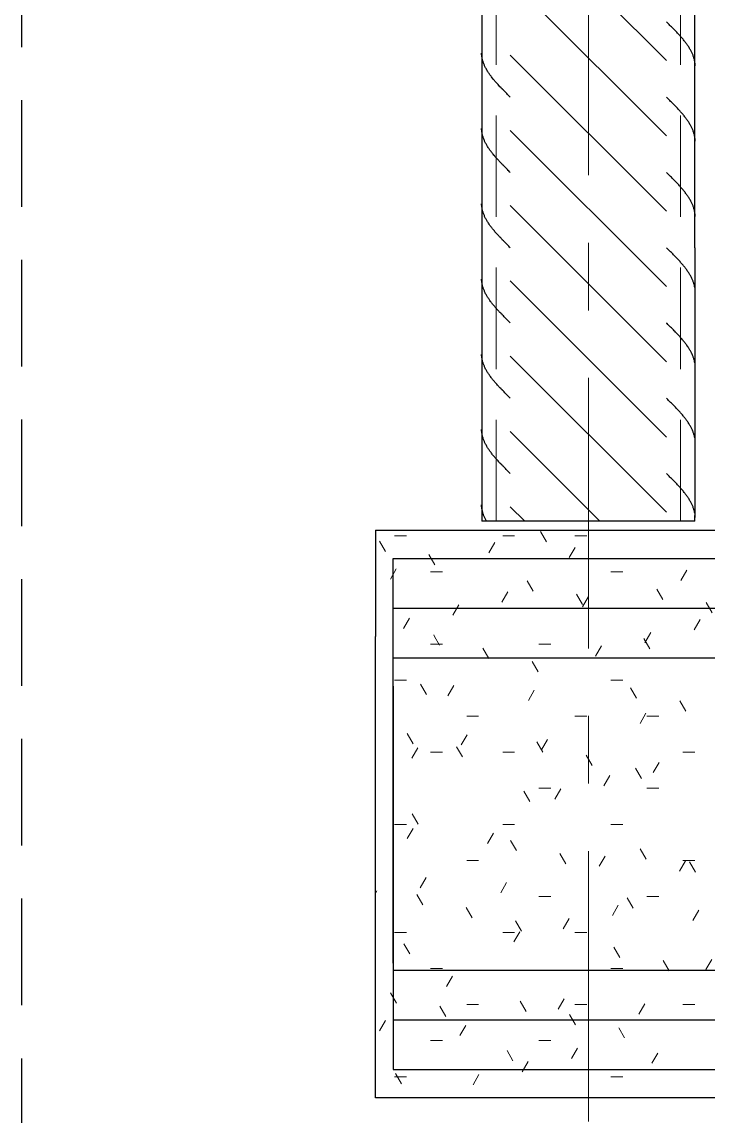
# Model space of a CAD drawing. Extents: x -9282 to 18119, y -11629 to 17404.
# Drawn here: x 1214.8 to 1311.5, y 3073.9 to 3228.1 of the extents above; entities that cross this region are included whole.
import ezdxf
from ezdxf.enums import TextEntityAlignment as Align

# ---------------------------------------------------------------- set-up
doc = ezdxf.new("R2010")
doc.units = 0
doc.header["$LTSCALE"] = 30
doc.header["$MEASUREMENT"] = 0
for name, pattern in [('EJEH$0$DASHED', [0.75, 0.5, -0.25]), ('EJEH$0$Grid Line', [2.2225, 1.27, -0.3175, 0.3175, -0.3175]), ('EJEH$0$RLE-PROYECCION', [0.71438, 0.47625, -0.23813])]:
    doc.linetypes.add(name, pattern=pattern)
doc.layers.get('0').update_dxf_attribs({"linetype": 'CONTINUOUS'})
doc.layers.add('EJEH$0$CORTES', color=5, linetype='CONTINUOUS')
doc.layers.add('EJEH$0$RLA-FE', color=7, linetype='CONTINUOUS')
doc.layers.add('EJEH$0$RLA-ACHURADO', color=30, linetype='EJEH$0$RLE-PROYECCION', lineweight=15, transparency=0.7)
doc.layers.add('EJEH$0$RLA-CONTORNO', color=30, linetype='CONTINUOUS', lineweight=25)
doc.layers.add('EJEH$0$RLE-EJES-AUXILIAR', color=1, linetype='EJEH$0$Grid Line', lineweight=15)
doc.styles.add('EJEH$0$RomanS', font='romans.shx', dxfattribs={"height": 11.25})
pattern_1 = [(0, (-439.582, -2117.392), (20.32, 5.08), [1.676, -13.564, 1.676, -13.564, -81.28]), (0, (-439.582, -2117.392), (20.32, 5.08), [-30.48, 1.676, -28.804, 1.676, -13.564, -35.56]), (0, (-439.582, -2117.392), (20.32, 5.08), [-76.2, 1.676, -8.484, 1.676, -23.724]), (120, (-431.962, -2114.852), (-14.559409, 15.057636), [1.676, -13.564, 1.676, -13.564, -81.28]), (120, (-431.962, -2114.852), (-14.559409, 15.057636), [-30.48, 1.676, -28.804, 1.676, -13.564, -35.56]), (120, (-431.962, -2114.852), (-14.559409, 15.057636), [-76.2, 1.676, -8.484, 1.676, -23.724]), (240, (-429.422, -2104.692), (-5.760591, -20.137636), [1.676, -13.564, 1.676, -13.564, -81.28]), (240, (-429.422, -2104.692), (-5.760591, -20.137636), [-30.48, 1.676, -28.804, 1.676, -13.564, -35.56]), (240, (-429.422, -2104.692), (-5.760591, -20.137636), [-76.2, 1.676, -8.484, 1.676, -23.724])]

# ---------------------------------------------------------------- blocks, each defined once
blk = doc.blocks.new('EJEH$0$RLA-COLUMNAS-CAJONES - P_M_ 300x300x20-306602-EJE H')
at = {"layer": 'EJEH$0$RLA-ACHURADO'}
for p, q in [((-1629.82, 788.27), (-1629.82, 1103)), ((-1603.82, 788.27), (-1603.82, 1103))]:
    blk.add_line(p, q, dxfattribs=at)
blk = doc.blocks.new('EJEH$0$FP_1-EJE H')
at = {"layer": 'EJEH$0$RLA-CONTORNO'}
for p, q in [((-1601.82, 826.77), (-1601.82, 1103)), ((-1605.72, 858.52), (-1605.82, 858.62)), ((-1605.62, 858.42), (-1605.72, 858.52)), ((-1605.52, 858.33), (-1605.62, 858.42)), ((-1605.42, 858.23), (-1605.52, 858.33)), ((-1605.32, 858.13), (-1605.42, 858.23)), ((-1605.22, 858.03), (-1605.32, 858.13)), ((-1605.12, 857.93), (-1605.22, 858.03)), ((-1605.02, 857.83), (-1605.12, 857.93)), ((-1604.93, 857.74), (-1605.02, 857.83)), ((-1604.83, 857.64), (-1604.93, 857.74)), ((-1604.73, 857.54), (-1604.83, 857.64)), ((-1604.64, 857.44), (-1604.73, 857.54)), ((-1604.54, 857.34), (-1604.64, 857.44)), ((-1604.45, 857.25), (-1604.54, 857.34)), ((-1604.36, 857.15), (-1604.45, 857.25)), ((-1604.26, 857.05), (-1604.36, 857.15)), ((-1604.17, 856.95), (-1604.26, 857.05)), ((-1604.08, 856.85), (-1604.17, 856.95)), ((-1603.99, 856.75), (-1604.08, 856.85)), ((-1603.9, 856.66), (-1603.99, 856.75)), ((-1603.82, 856.56), (-1603.9, 856.66)), ((-1603.73, 856.46), (-1603.82, 856.56)), ((-1603.64, 856.36), (-1603.73, 856.46)), ((-1603.56, 856.26), (-1603.64, 856.36)), ((-1603.48, 856.17), (-1603.56, 856.26)), ((-1603.4, 856.07), (-1603.48, 856.17)), ((-1603.32, 855.97), (-1603.4, 856.07)), ((-1603.24, 855.87), (-1603.32, 855.97)), ((-1603.17, 855.77), (-1603.24, 855.87)), ((-1603.09, 855.67), (-1603.17, 855.77)), ((-1603.02, 855.58), (-1603.09, 855.67)), ((-1602.95, 855.48), (-1603.02, 855.58)), ((-1602.88, 855.38), (-1602.95, 855.48)), ((-1602.81, 855.28), (-1602.88, 855.38)), ((-1602.74, 855.18), (-1602.81, 855.28)), ((-1602.68, 855.09), (-1602.74, 855.18)), ((-1602.62, 854.99), (-1602.68, 855.09)), ((-1602.56, 854.89), (-1602.62, 854.99)), ((-1602.5, 854.79), (-1602.56, 854.89)), ((-1602.44, 854.69), (-1602.5, 854.79)), ((-1602.39, 854.59), (-1602.44, 854.69)), ((-1602.34, 854.5), (-1602.39, 854.59)), ((-1602.28, 854.4), (-1602.34, 854.5)), ((-1602.24, 854.3), (-1602.28, 854.4)), ((-1602.19, 854.2), (-1602.24, 854.3)), ((-1602.15, 854.1), (-1602.19, 854.2)), ((-1602.11, 854.01), (-1602.15, 854.1)), ((-1602.07, 853.91), (-1602.11, 854.01)), ((-1602.03, 853.81), (-1602.07, 853.91)), ((-1601.99, 853.71), (-1602.03, 853.81)), ((-1601.96, 853.61), (-1601.99, 853.71)), ((-1601.93, 853.51), (-1601.96, 853.61)), ((-1601.9, 853.42), (-1601.93, 853.51)), ((-1601.88, 853.32), (-1601.9, 853.42)), ((-1601.86, 853.22), (-1601.88, 853.32)), ((-1601.84, 853.12), (-1601.86, 853.22)), ((-1601.82, 853.02), (-1601.84, 853.12)), ((-1601.8, 852.93), (-1601.82, 853.02)), ((-1601.79, 852.83), (-1601.8, 852.93)), ((-1601.78, 852.73), (-1601.79, 852.83)), ((-1601.77, 852.63), (-1601.78, 852.73)), ((-1601.76, 852.53), (-1601.77, 852.63)), ((-1601.76, 852.43), (-1601.76, 852.53)), ((-1605.72, 847.92), (-1605.82, 848.01)), ((-1605.62, 847.82), (-1605.72, 847.92)), ((-1605.52, 847.72), (-1605.62, 847.82)), ((-1605.42, 847.62), (-1605.52, 847.72)), ((-1605.32, 847.52), (-1605.42, 847.62)), ((-1605.22, 847.42), (-1605.32, 847.52)), ((-1605.12, 847.33), (-1605.22, 847.42)), ((-1605.02, 847.23), (-1605.12, 847.33)), ((-1604.93, 847.13), (-1605.02, 847.23)), ((-1604.83, 847.03), (-1604.93, 847.13)), ((-1604.73, 846.93), (-1604.83, 847.03)), ((-1604.64, 846.84), (-1604.73, 846.93)), ((-1604.54, 846.74), (-1604.64, 846.84)), ((-1604.45, 846.64), (-1604.54, 846.74)), ((-1604.36, 846.54), (-1604.45, 846.64)), ((-1604.26, 846.44), (-1604.36, 846.54)), ((-1604.17, 846.34), (-1604.26, 846.44)), ((-1604.08, 846.25), (-1604.17, 846.34)), ((-1603.99, 846.15), (-1604.08, 846.25)), ((-1603.9, 846.05), (-1603.99, 846.15)), ((-1603.82, 845.95), (-1603.9, 846.05)), ((-1603.73, 845.85), (-1603.82, 845.95)), ((-1603.64, 845.76), (-1603.73, 845.85)), ((-1603.56, 845.66), (-1603.64, 845.76)), ((-1603.48, 845.56), (-1603.56, 845.66)), ((-1603.4, 845.46), (-1603.48, 845.56)), ((-1603.32, 845.36), (-1603.4, 845.46)), ((-1603.24, 845.26), (-1603.32, 845.36)), ((-1603.17, 845.17), (-1603.24, 845.26)), ((-1603.09, 845.07), (-1603.17, 845.17)), ((-1603.02, 844.97), (-1603.09, 845.07)), ((-1602.95, 844.87), (-1603.02, 844.97)), ((-1602.88, 844.77), (-1602.95, 844.87)), ((-1602.81, 844.68), (-1602.88, 844.77)), ((-1602.74, 844.58), (-1602.81, 844.68)), ((-1602.68, 844.48), (-1602.74, 844.58)), ((-1602.62, 844.38), (-1602.68, 844.48)), ((-1602.56, 844.28), (-1602.62, 844.38)), ((-1602.5, 844.18), (-1602.56, 844.28)), ((-1602.44, 844.09), (-1602.5, 844.18)), ((-1602.39, 843.99), (-1602.44, 844.09)), ((-1602.34, 843.89), (-1602.39, 843.99)), ((-1602.28, 843.79), (-1602.34, 843.89)), ((-1602.24, 843.69), (-1602.28, 843.79)), ((-1602.19, 843.6), (-1602.24, 843.69)), ((-1602.15, 843.5), (-1602.19, 843.6)), ((-1602.11, 843.4), (-1602.15, 843.5)), ((-1602.07, 843.3), (-1602.11, 843.4)), ((-1602.03, 843.2), (-1602.07, 843.3)), ((-1601.99, 843.1), (-1602.03, 843.2)), ((-1601.96, 843.01), (-1601.99, 843.1)), ((-1601.93, 842.91), (-1601.96, 843.01)), ((-1601.9, 842.81), (-1601.93, 842.91)), ((-1601.88, 842.71), (-1601.9, 842.81)), ((-1601.86, 842.61), (-1601.88, 842.71)), ((-1601.84, 842.52), (-1601.86, 842.61)), ((-1601.82, 842.42), (-1601.84, 842.52)), ((-1601.8, 842.32), (-1601.82, 842.42)), ((-1601.79, 842.22), (-1601.8, 842.32)), ((-1601.78, 842.12), (-1601.79, 842.22)), ((-1601.77, 842.02), (-1601.78, 842.12)), ((-1601.76, 841.93), (-1601.77, 842.02)), ((-1601.76, 841.83), (-1601.76, 841.93)), ((-1605.72, 837.31), (-1605.82, 837.41)), ((-1605.62, 837.21), (-1605.72, 837.31)), ((-1605.52, 837.11), (-1605.62, 837.21)), ((-1605.42, 837.01), (-1605.52, 837.11)), ((-1605.32, 836.92), (-1605.42, 837.01)), ((-1605.22, 836.82), (-1605.32, 836.92)), ((-1605.12, 836.72), (-1605.22, 836.82)), ((-1605.02, 836.62), (-1605.12, 836.72)), ((-1604.93, 836.52), (-1605.02, 836.62)), ((-1604.83, 836.42), (-1604.93, 836.52)), ((-1604.73, 836.33), (-1604.83, 836.42)), ((-1604.64, 836.23), (-1604.73, 836.33)), ((-1604.54, 836.13), (-1604.64, 836.23)), ((-1604.45, 836.03), (-1604.54, 836.13)), ((-1604.36, 835.93), (-1604.45, 836.03)), ((-1604.26, 835.84), (-1604.36, 835.93)), ((-1604.17, 835.74), (-1604.26, 835.84)), ((-1604.08, 835.64), (-1604.17, 835.74)), ((-1603.99, 835.54), (-1604.08, 835.64)), ((-1603.9, 835.44), (-1603.99, 835.54)), ((-1603.82, 835.35), (-1603.9, 835.44)), ((-1603.73, 835.25), (-1603.82, 835.35)), ((-1603.64, 835.15), (-1603.73, 835.25)), ((-1603.56, 835.05), (-1603.64, 835.15)), ((-1603.48, 834.95), (-1603.56, 835.05)), ((-1603.4, 834.85), (-1603.48, 834.95)), ((-1603.32, 834.76), (-1603.4, 834.85)), ((-1603.24, 834.66), (-1603.32, 834.76)), ((-1603.17, 834.56), (-1603.24, 834.66)), ((-1603.09, 834.46), (-1603.17, 834.56)), ((-1603.02, 834.36), (-1603.09, 834.46)), ((-1602.95, 834.27), (-1603.02, 834.36)), ((-1602.88, 834.17), (-1602.95, 834.27)), ((-1602.81, 834.07), (-1602.88, 834.17)), ((-1602.74, 833.97), (-1602.81, 834.07)), ((-1602.68, 833.87), (-1602.74, 833.97)), ((-1602.62, 833.77), (-1602.68, 833.87)), ((-1602.56, 833.68), (-1602.62, 833.77)), ((-1602.5, 833.58), (-1602.56, 833.68)), ((-1602.44, 833.48), (-1602.5, 833.58)), ((-1602.39, 833.38), (-1602.44, 833.48)), ((-1602.34, 833.28), (-1602.39, 833.38)), ((-1602.28, 833.19), (-1602.34, 833.28)), ((-1602.24, 833.09), (-1602.28, 833.19)), ((-1602.19, 832.99), (-1602.24, 833.09)), ((-1602.15, 832.89), (-1602.19, 832.99)), ((-1602.11, 832.79), (-1602.15, 832.89)), ((-1602.07, 832.69), (-1602.11, 832.79)), ((-1602.03, 832.6), (-1602.07, 832.69)), ((-1601.99, 832.5), (-1602.03, 832.6)), ((-1601.96, 832.4), (-1601.99, 832.5)), ((-1601.93, 832.3), (-1601.96, 832.4)), ((-1601.9, 832.2), (-1601.93, 832.3)), ((-1601.88, 832.11), (-1601.9, 832.2)), ((-1601.86, 832.01), (-1601.88, 832.11)), ((-1601.84, 831.91), (-1601.86, 832.01)), ((-1601.82, 831.81), (-1601.84, 831.91)), ((-1601.8, 831.71), (-1601.82, 831.81)), ((-1601.79, 831.61), (-1601.8, 831.71)), ((-1601.78, 831.52), (-1601.79, 831.61)), ((-1601.77, 831.42), (-1601.78, 831.52)), ((-1601.76, 831.32), (-1601.77, 831.42)), ((-1601.76, 831.22), (-1601.76, 831.32)), ((-1605.72, 826.7), (-1605.82, 826.8)), ((-1605.62, 826.6), (-1605.72, 826.7)), ((-1605.52, 826.51), (-1605.62, 826.6)), ((-1605.42, 826.41), (-1605.52, 826.51)), ((-1605.32, 826.31), (-1605.42, 826.41)), ((-1605.22, 826.21), (-1605.32, 826.31)), ((-1605.12, 826.11), (-1605.22, 826.21)), ((-1605.02, 826.01), (-1605.12, 826.11)), ((-1604.93, 825.92), (-1605.02, 826.01)), ((-1604.83, 825.82), (-1604.93, 825.92)), ((-1604.73, 825.72), (-1604.83, 825.82)), ((-1604.64, 825.62), (-1604.73, 825.72)), ((-1604.54, 825.52), (-1604.64, 825.62)), ((-1604.45, 825.43), (-1604.54, 825.52)), ((-1604.36, 825.33), (-1604.45, 825.43)), ((-1604.26, 825.23), (-1604.36, 825.33)), ((-1604.17, 825.13), (-1604.26, 825.23)), ((-1604.08, 825.03), (-1604.17, 825.13)), ((-1603.99, 824.93), (-1604.08, 825.03)), ((-1603.9, 824.84), (-1603.99, 824.93)), ((-1603.82, 824.74), (-1603.9, 824.84)), ((-1603.73, 824.64), (-1603.82, 824.74)), ((-1603.64, 824.54), (-1603.73, 824.64)), ((-1603.56, 824.44), (-1603.64, 824.54)), ((-1603.48, 824.35), (-1603.56, 824.44)), ((-1603.4, 824.25), (-1603.48, 824.35)), ((-1603.32, 824.15), (-1603.4, 824.25)), ((-1603.24, 824.05), (-1603.32, 824.15)), ((-1603.17, 823.95), (-1603.24, 824.05)), ((-1603.09, 823.85), (-1603.17, 823.95)), ((-1603.02, 823.76), (-1603.09, 823.85)), ((-1602.95, 823.66), (-1603.02, 823.76)), ((-1602.88, 823.56), (-1602.95, 823.66)), ((-1602.81, 823.46), (-1602.88, 823.56)), ((-1602.74, 823.36), (-1602.81, 823.46)), ((-1602.68, 823.27), (-1602.74, 823.36)), ((-1602.62, 823.17), (-1602.68, 823.27)), ((-1602.56, 823.07), (-1602.62, 823.17)), ((-1602.5, 822.97), (-1602.56, 823.07)), ((-1602.44, 822.87), (-1602.5, 822.97)), ((-1602.39, 822.77), (-1602.44, 822.87)), ((-1602.34, 822.68), (-1602.39, 822.77)), ((-1602.28, 822.58), (-1602.34, 822.68)), ((-1602.24, 822.48), (-1602.28, 822.58)), ((-1602.19, 822.38), (-1602.24, 822.48)), ((-1602.15, 822.28), (-1602.19, 822.38)), ((-1602.11, 822.19), (-1602.15, 822.28)), ((-1602.07, 822.09), (-1602.11, 822.19)), ((-1602.03, 821.99), (-1602.07, 822.09)), ((-1601.99, 821.89), (-1602.03, 821.99)), ((-1601.96, 821.79), (-1601.99, 821.89)), ((-1601.93, 821.7), (-1601.96, 821.79)), ((-1601.9, 821.6), (-1601.93, 821.7)), ((-1601.88, 821.5), (-1601.9, 821.6)), ((-1601.86, 821.4), (-1601.88, 821.5)), ((-1601.84, 821.3), (-1601.86, 821.4)), ((-1601.82, 821.2), (-1601.84, 821.3)), ((-1605.72, 816.1), (-1605.82, 816.19)), ((-1605.62, 816), (-1605.72, 816.1)), ((-1605.52, 815.9), (-1605.62, 816)), ((-1605.42, 815.8), (-1605.52, 815.9)), ((-1605.32, 815.7), (-1605.42, 815.8)), ((-1605.22, 815.6), (-1605.32, 815.7)), ((-1605.12, 815.51), (-1605.22, 815.6)), ((-1605.02, 815.41), (-1605.12, 815.51)), ((-1604.93, 815.31), (-1605.02, 815.41)), ((-1604.83, 815.21), (-1604.93, 815.31)), ((-1604.73, 815.11), (-1604.83, 815.21)), ((-1604.64, 815.02), (-1604.73, 815.11)), ((-1604.54, 814.92), (-1604.64, 815.02)), ((-1604.45, 814.82), (-1604.54, 814.92)), ((-1604.36, 814.72), (-1604.45, 814.82)), ((-1604.26, 814.62), (-1604.36, 814.72)), ((-1604.17, 814.52), (-1604.26, 814.62)), ((-1604.08, 814.43), (-1604.17, 814.52)), ((-1603.99, 814.33), (-1604.08, 814.43)), ((-1603.9, 814.23), (-1603.99, 814.33)), ((-1603.82, 814.13), (-1603.9, 814.23)), ((-1603.73, 814.03), (-1603.82, 814.13)), ((-1603.64, 813.94), (-1603.73, 814.03)), ((-1603.56, 813.84), (-1603.64, 813.94)), ((-1603.48, 813.74), (-1603.56, 813.84)), ((-1603.4, 813.64), (-1603.48, 813.74)), ((-1603.32, 813.54), (-1603.4, 813.64)), ((-1603.24, 813.44), (-1603.32, 813.54)), ((-1603.17, 813.35), (-1603.24, 813.44)), ((-1603.09, 813.25), (-1603.17, 813.35)), ((-1603.02, 813.15), (-1603.09, 813.25)), ((-1602.95, 813.05), (-1603.02, 813.15)), ((-1602.88, 812.95), (-1602.95, 813.05)), ((-1602.81, 812.86), (-1602.88, 812.95)), ((-1602.74, 812.76), (-1602.81, 812.86)), ((-1602.68, 812.66), (-1602.74, 812.76)), ((-1602.62, 812.56), (-1602.68, 812.66)), ((-1602.56, 812.46), (-1602.62, 812.56)), ((-1602.5, 812.36), (-1602.56, 812.46)), ((-1602.44, 812.27), (-1602.5, 812.36)), ((-1602.39, 812.17), (-1602.44, 812.27)), ((-1602.34, 812.07), (-1602.39, 812.17)), ((-1602.28, 811.97), (-1602.34, 812.07)), ((-1602.24, 811.87), (-1602.28, 811.97)), ((-1602.19, 811.78), (-1602.24, 811.87)), ((-1602.15, 811.68), (-1602.19, 811.78)), ((-1602.11, 811.58), (-1602.15, 811.68)), ((-1602.07, 811.48), (-1602.11, 811.58)), ((-1602.03, 811.38), (-1602.07, 811.48)), ((-1601.99, 811.28), (-1602.03, 811.38)), ((-1601.96, 811.19), (-1601.99, 811.28)), ((-1601.93, 811.09), (-1601.96, 811.19)), ((-1601.9, 810.99), (-1601.93, 811.09)), ((-1601.88, 810.89), (-1601.9, 810.99)), ((-1601.86, 810.79), (-1601.88, 810.89)), ((-1601.84, 810.7), (-1601.86, 810.79)), ((-1601.82, 810.6), (-1601.84, 810.7)), ((-1605.72, 805.49), (-1605.82, 805.59)), ((-1605.62, 805.39), (-1605.72, 805.49)), ((-1605.52, 805.29), (-1605.62, 805.39)), ((-1605.42, 805.19), (-1605.52, 805.29)), ((-1605.32, 805.1), (-1605.42, 805.19)), ((-1605.22, 805), (-1605.32, 805.1)), ((-1605.12, 804.9), (-1605.22, 805)), ((-1605.02, 804.8), (-1605.12, 804.9)), ((-1604.93, 804.7), (-1605.02, 804.8)), ((-1604.83, 804.61), (-1604.93, 804.7)), ((-1604.73, 804.51), (-1604.83, 804.61)), ((-1604.64, 804.41), (-1604.73, 804.51)), ((-1604.54, 804.31), (-1604.64, 804.41)), ((-1604.45, 804.21), (-1604.54, 804.31)), ((-1604.36, 804.11), (-1604.45, 804.21)), ((-1604.26, 804.02), (-1604.36, 804.11)), ((-1604.17, 803.92), (-1604.26, 804.02)), ((-1604.08, 803.82), (-1604.17, 803.92)), ((-1603.99, 803.72), (-1604.08, 803.82)), ((-1603.9, 803.62), (-1603.99, 803.72)), ((-1603.82, 803.53), (-1603.9, 803.62)), ((-1603.73, 803.43), (-1603.82, 803.53)), ((-1603.64, 803.33), (-1603.73, 803.43)), ((-1603.56, 803.23), (-1603.64, 803.33)), ((-1603.48, 803.13), (-1603.56, 803.23)), ((-1603.4, 803.03), (-1603.48, 803.13)), ((-1603.32, 802.94), (-1603.4, 803.03)), ((-1603.24, 802.84), (-1603.32, 802.94)), ((-1603.17, 802.74), (-1603.24, 802.84)), ((-1603.09, 802.64), (-1603.17, 802.74)), ((-1603.02, 802.54), (-1603.09, 802.64)), ((-1602.95, 802.45), (-1603.02, 802.54)), ((-1602.88, 802.35), (-1602.95, 802.45)), ((-1602.81, 802.25), (-1602.88, 802.35)), ((-1602.74, 802.15), (-1602.81, 802.25)), ((-1602.68, 802.05), (-1602.74, 802.15)), ((-1602.62, 801.95), (-1602.68, 802.05)), ((-1602.56, 801.86), (-1602.62, 801.95)), ((-1602.5, 801.76), (-1602.56, 801.86)), ((-1602.44, 801.66), (-1602.5, 801.76)), ((-1602.39, 801.56), (-1602.44, 801.66)), ((-1602.34, 801.46), (-1602.39, 801.56)), ((-1602.28, 801.37), (-1602.34, 801.46)), ((-1602.24, 801.27), (-1602.28, 801.37)), ((-1602.19, 801.17), (-1602.24, 801.27)), ((-1602.15, 801.07), (-1602.19, 801.17)), ((-1602.11, 800.97), (-1602.15, 801.07)), ((-1602.07, 800.87), (-1602.11, 800.97)), ((-1602.03, 800.78), (-1602.07, 800.87)), ((-1601.99, 800.68), (-1602.03, 800.78)), ((-1601.96, 800.58), (-1601.99, 800.68)), ((-1601.93, 800.48), (-1601.96, 800.58)), ((-1601.9, 800.38), (-1601.93, 800.48)), ((-1601.88, 800.29), (-1601.9, 800.38)), ((-1601.86, 800.19), (-1601.88, 800.29)), ((-1601.84, 800.09), (-1601.86, 800.19)), ((-1601.82, 799.99), (-1601.84, 800.09)), ((-1605.72, 794.88), (-1605.82, 794.98)), ((-1605.62, 794.78), (-1605.72, 794.88)), ((-1605.52, 794.69), (-1605.62, 794.78)), ((-1605.42, 794.59), (-1605.52, 794.69)), ((-1605.32, 794.49), (-1605.42, 794.59)), ((-1605.22, 794.39), (-1605.32, 794.49)), ((-1605.12, 794.29), (-1605.22, 794.39)), ((-1605.02, 794.19), (-1605.12, 794.29)), ((-1604.93, 794.1), (-1605.02, 794.19)), ((-1604.83, 794), (-1604.93, 794.1)), ((-1604.73, 793.9), (-1604.83, 794)), ((-1604.64, 793.8), (-1604.73, 793.9)), ((-1604.54, 793.7), (-1604.64, 793.8)), ((-1604.45, 793.61), (-1604.54, 793.7)), ((-1604.36, 793.51), (-1604.45, 793.61)), ((-1604.26, 793.41), (-1604.36, 793.51)), ((-1604.17, 793.31), (-1604.26, 793.41)), ((-1604.08, 793.21), (-1604.17, 793.31)), ((-1603.99, 793.12), (-1604.08, 793.21)), ((-1603.9, 793.02), (-1603.99, 793.12)), ((-1603.82, 792.92), (-1603.9, 793.02)), ((-1603.73, 792.82), (-1603.82, 792.92)), ((-1603.64, 792.72), (-1603.73, 792.82)), ((-1603.56, 792.62), (-1603.64, 792.72)), ((-1603.48, 792.53), (-1603.56, 792.62)), ((-1603.4, 792.43), (-1603.48, 792.53)), ((-1603.32, 792.33), (-1603.4, 792.43)), ((-1603.24, 792.23), (-1603.32, 792.33)), ((-1603.17, 792.13), (-1603.24, 792.23)), ((-1603.09, 792.04), (-1603.17, 792.13)), ((-1603.02, 791.94), (-1603.09, 792.04)), ((-1602.95, 791.84), (-1603.02, 791.94)), ((-1602.88, 791.74), (-1602.95, 791.84)), ((-1602.81, 791.64), (-1602.88, 791.74)), ((-1602.74, 791.54), (-1602.81, 791.64)), ((-1602.68, 791.45), (-1602.74, 791.54)), ((-1602.62, 791.35), (-1602.68, 791.45)), ((-1602.56, 791.25), (-1602.62, 791.35)), ((-1602.5, 791.15), (-1602.56, 791.25)), ((-1602.44, 791.05), (-1602.5, 791.15)), ((-1602.39, 790.96), (-1602.44, 791.05)), ((-1602.34, 790.86), (-1602.39, 790.96)), ((-1602.28, 790.76), (-1602.34, 790.86)), ((-1602.24, 790.66), (-1602.28, 790.76)), ((-1602.19, 790.56), (-1602.24, 790.66)), ((-1602.15, 790.46), (-1602.19, 790.56)), ((-1602.11, 790.37), (-1602.15, 790.46)), ((-1602.07, 790.27), (-1602.11, 790.37)), ((-1602.03, 790.17), (-1602.07, 790.27)), ((-1601.99, 790.07), (-1602.03, 790.17)), ((-1601.96, 789.97), (-1601.99, 790.07)), ((-1601.93, 789.88), (-1601.96, 789.97)), ((-1601.9, 789.78), (-1601.93, 789.88)), ((-1601.88, 789.68), (-1601.9, 789.78)), ((-1601.86, 789.58), (-1601.88, 789.68)), ((-1601.84, 789.48), (-1601.86, 789.58)), ((-1601.82, 789.38), (-1601.84, 789.48)), ((-1601.82, 788.27), (-1601.82, 789.09)), ((-1601.77, 788.99), (-1601.78, 789.09)), ((-1601.76, 788.89), (-1601.77, 788.99)), ((-1601.76, 788.8), (-1601.76, 788.89))]:
    blk.add_line(p, q, dxfattribs=at)
blk = doc.blocks.new('EJEH$0$FP_2-EJE H')
at = {"layer": 'EJEH$0$RLA-CONTORNO'}
for p, q in [((-1631.82, 1103), (-1631.82, 788.27)), ((-1631.87, 854.1), (-1631.87, 854.2)), ((-1631.86, 854), (-1631.87, 854.1)), ((-1631.85, 853.91), (-1631.86, 854)), ((-1631.84, 853.81), (-1631.85, 853.91)), ((-1631.83, 853.71), (-1631.84, 853.81)), ((-1631.81, 853.61), (-1631.83, 853.71)), ((-1631.8, 853.51), (-1631.81, 853.61)), ((-1631.78, 853.42), (-1631.8, 853.51)), ((-1631.75, 853.32), (-1631.78, 853.42)), ((-1631.73, 853.22), (-1631.75, 853.32)), ((-1631.7, 853.12), (-1631.73, 853.22)), ((-1631.67, 853.02), (-1631.7, 853.12)), ((-1631.64, 852.92), (-1631.67, 853.02)), ((-1631.6, 852.83), (-1631.64, 852.92)), ((-1631.57, 852.73), (-1631.6, 852.83)), ((-1631.53, 852.63), (-1631.57, 852.73)), ((-1631.48, 852.53), (-1631.53, 852.63)), ((-1631.44, 852.43), (-1631.48, 852.53)), ((-1631.39, 852.34), (-1631.44, 852.43)), ((-1631.35, 852.24), (-1631.39, 852.34)), ((-1631.3, 852.14), (-1631.35, 852.24)), ((-1631.24, 852.04), (-1631.3, 852.14)), ((-1631.19, 851.94), (-1631.24, 852.04)), ((-1631.13, 851.84), (-1631.19, 851.94)), ((-1631.08, 851.75), (-1631.13, 851.84)), ((-1631.02, 851.65), (-1631.08, 851.75)), ((-1630.95, 851.55), (-1631.02, 851.65)), ((-1630.89, 851.45), (-1630.95, 851.55)), ((-1630.82, 851.35), (-1630.89, 851.45)), ((-1630.76, 851.26), (-1630.82, 851.35)), ((-1630.69, 851.16), (-1630.76, 851.26)), ((-1630.61, 851.06), (-1630.69, 851.16)), ((-1630.54, 850.96), (-1630.61, 851.06)), ((-1630.47, 850.86), (-1630.54, 850.96)), ((-1630.39, 850.76), (-1630.47, 850.86)), ((-1630.31, 850.67), (-1630.39, 850.76)), ((-1630.23, 850.57), (-1630.31, 850.67)), ((-1630.15, 850.47), (-1630.23, 850.57)), ((-1630.07, 850.37), (-1630.15, 850.47)), ((-1629.99, 850.27), (-1630.07, 850.37)), ((-1629.9, 850.18), (-1629.99, 850.27)), ((-1629.82, 850.08), (-1629.9, 850.18)), ((-1629.73, 849.98), (-1629.82, 850.08)), ((-1629.64, 849.88), (-1629.73, 849.98)), ((-1629.55, 849.78), (-1629.64, 849.88)), ((-1629.46, 849.68), (-1629.55, 849.78)), ((-1629.37, 849.59), (-1629.46, 849.68)), ((-1629.28, 849.49), (-1629.37, 849.59)), ((-1629.18, 849.39), (-1629.28, 849.49)), ((-1629.09, 849.29), (-1629.18, 849.39)), ((-1628.99, 849.19), (-1629.09, 849.29)), ((-1628.9, 849.1), (-1628.99, 849.19)), ((-1628.8, 849), (-1628.9, 849.1)), ((-1628.71, 848.9), (-1628.8, 849)), ((-1628.61, 848.8), (-1628.71, 848.9)), ((-1628.51, 848.7), (-1628.61, 848.8)), ((-1628.41, 848.6), (-1628.51, 848.7)), ((-1628.31, 848.51), (-1628.41, 848.6)), ((-1628.21, 848.41), (-1628.31, 848.51)), ((-1628.11, 848.31), (-1628.21, 848.41)), ((-1628.02, 848.21), (-1628.11, 848.31)), ((-1627.92, 848.11), (-1628.02, 848.21)), ((-1627.82, 848.02), (-1627.92, 848.11)), ((-1631.87, 843.5), (-1631.87, 843.59)), ((-1631.86, 843.4), (-1631.87, 843.5)), ((-1631.85, 843.3), (-1631.86, 843.4)), ((-1631.84, 843.2), (-1631.85, 843.3)), ((-1631.83, 843.1), (-1631.84, 843.2)), ((-1631.81, 843), (-1631.83, 843.1)), ((-1631.8, 842.91), (-1631.81, 843)), ((-1631.78, 842.81), (-1631.8, 842.91)), ((-1631.75, 842.71), (-1631.78, 842.81)), ((-1631.73, 842.61), (-1631.75, 842.71)), ((-1631.7, 842.51), (-1631.73, 842.61)), ((-1631.67, 842.42), (-1631.7, 842.51)), ((-1631.64, 842.32), (-1631.67, 842.42)), ((-1631.6, 842.22), (-1631.64, 842.32)), ((-1631.57, 842.12), (-1631.6, 842.22)), ((-1631.53, 842.02), (-1631.57, 842.12)), ((-1631.48, 841.92), (-1631.53, 842.02)), ((-1631.44, 841.83), (-1631.48, 841.92)), ((-1631.39, 841.73), (-1631.44, 841.83)), ((-1631.35, 841.63), (-1631.39, 841.73)), ((-1631.3, 841.53), (-1631.35, 841.63)), ((-1631.24, 841.43), (-1631.3, 841.53)), ((-1631.19, 841.34), (-1631.24, 841.43)), ((-1631.13, 841.24), (-1631.19, 841.34)), ((-1631.08, 841.14), (-1631.13, 841.24)), ((-1631.02, 841.04), (-1631.08, 841.14)), ((-1630.95, 840.94), (-1631.02, 841.04)), ((-1630.89, 840.85), (-1630.95, 840.94)), ((-1630.82, 840.75), (-1630.89, 840.85)), ((-1630.76, 840.65), (-1630.82, 840.75)), ((-1630.69, 840.55), (-1630.76, 840.65)), ((-1630.61, 840.45), (-1630.69, 840.55)), ((-1630.54, 840.35), (-1630.61, 840.45)), ((-1630.47, 840.26), (-1630.54, 840.35)), ((-1630.39, 840.16), (-1630.47, 840.26)), ((-1630.31, 840.06), (-1630.39, 840.16)), ((-1630.23, 839.96), (-1630.31, 840.06)), ((-1630.15, 839.86), (-1630.23, 839.96)), ((-1630.07, 839.77), (-1630.15, 839.86)), ((-1629.99, 839.67), (-1630.07, 839.77)), ((-1629.9, 839.57), (-1629.99, 839.67)), ((-1629.82, 839.47), (-1629.9, 839.57)), ((-1629.73, 839.37), (-1629.82, 839.47)), ((-1629.64, 839.27), (-1629.73, 839.37)), ((-1629.55, 839.18), (-1629.64, 839.27)), ((-1629.46, 839.08), (-1629.55, 839.18)), ((-1629.37, 838.98), (-1629.46, 839.08)), ((-1629.28, 838.88), (-1629.37, 838.98)), ((-1629.18, 838.78), (-1629.28, 838.88)), ((-1629.09, 838.69), (-1629.18, 838.78)), ((-1628.99, 838.59), (-1629.09, 838.69)), ((-1628.9, 838.49), (-1628.99, 838.59)), ((-1628.8, 838.39), (-1628.9, 838.49)), ((-1628.71, 838.29), (-1628.8, 838.39)), ((-1628.61, 838.19), (-1628.71, 838.29)), ((-1628.51, 838.1), (-1628.61, 838.19)), ((-1628.41, 838), (-1628.51, 838.1)), ((-1628.31, 837.9), (-1628.41, 838)), ((-1628.21, 837.8), (-1628.31, 837.9)), ((-1628.11, 837.7), (-1628.21, 837.8)), ((-1628.02, 837.61), (-1628.11, 837.7)), ((-1627.92, 837.51), (-1628.02, 837.61)), ((-1627.82, 837.41), (-1627.92, 837.51)), ((-1631.87, 832.89), (-1631.87, 832.99)), ((-1631.86, 832.79), (-1631.87, 832.89)), ((-1631.85, 832.69), (-1631.86, 832.79)), ((-1631.84, 832.59), (-1631.85, 832.69)), ((-1631.83, 832.5), (-1631.84, 832.59)), ((-1631.81, 832.4), (-1631.83, 832.5)), ((-1631.8, 832.3), (-1631.81, 832.4)), ((-1631.78, 832.2), (-1631.8, 832.3)), ((-1631.75, 832.1), (-1631.78, 832.2)), ((-1631.73, 832.01), (-1631.75, 832.1)), ((-1631.7, 831.91), (-1631.73, 832.01)), ((-1631.67, 831.81), (-1631.7, 831.91)), ((-1631.64, 831.71), (-1631.67, 831.81)), ((-1631.6, 831.61), (-1631.64, 831.71)), ((-1631.57, 831.51), (-1631.6, 831.61)), ((-1631.53, 831.42), (-1631.57, 831.51)), ((-1631.48, 831.32), (-1631.53, 831.42)), ((-1631.44, 831.22), (-1631.48, 831.32)), ((-1631.39, 831.12), (-1631.44, 831.22)), ((-1631.35, 831.02), (-1631.39, 831.12)), ((-1631.3, 830.93), (-1631.35, 831.02)), ((-1631.24, 830.83), (-1631.3, 830.93)), ((-1631.19, 830.73), (-1631.24, 830.83)), ((-1631.13, 830.63), (-1631.19, 830.73)), ((-1631.08, 830.53), (-1631.13, 830.63)), ((-1631.02, 830.43), (-1631.08, 830.53)), ((-1630.95, 830.34), (-1631.02, 830.43)), ((-1630.89, 830.24), (-1630.95, 830.34)), ((-1630.82, 830.14), (-1630.89, 830.24)), ((-1630.76, 830.04), (-1630.82, 830.14)), ((-1630.69, 829.94), (-1630.76, 830.04)), ((-1630.61, 829.85), (-1630.69, 829.94)), ((-1630.54, 829.75), (-1630.61, 829.85)), ((-1630.47, 829.65), (-1630.54, 829.75)), ((-1630.39, 829.55), (-1630.47, 829.65)), ((-1630.31, 829.45), (-1630.39, 829.55)), ((-1630.23, 829.35), (-1630.31, 829.45)), ((-1630.15, 829.26), (-1630.23, 829.35)), ((-1630.07, 829.16), (-1630.15, 829.26)), ((-1629.99, 829.06), (-1630.07, 829.16)), ((-1629.9, 828.96), (-1629.99, 829.06)), ((-1629.82, 828.86), (-1629.9, 828.96)), ((-1629.73, 828.77), (-1629.82, 828.86)), ((-1629.64, 828.67), (-1629.73, 828.77)), ((-1629.55, 828.57), (-1629.64, 828.67)), ((-1629.46, 828.47), (-1629.55, 828.57)), ((-1629.37, 828.37), (-1629.46, 828.47)), ((-1629.28, 828.27), (-1629.37, 828.37)), ((-1629.18, 828.18), (-1629.28, 828.27)), ((-1629.09, 828.08), (-1629.18, 828.18)), ((-1628.99, 827.98), (-1629.09, 828.08)), ((-1628.9, 827.88), (-1628.99, 827.98)), ((-1628.8, 827.78), (-1628.9, 827.88)), ((-1628.71, 827.69), (-1628.8, 827.78)), ((-1628.61, 827.59), (-1628.71, 827.69)), ((-1628.51, 827.49), (-1628.61, 827.59)), ((-1628.41, 827.39), (-1628.51, 827.49)), ((-1628.31, 827.29), (-1628.41, 827.39)), ((-1628.21, 827.2), (-1628.31, 827.29)), ((-1628.11, 827.1), (-1628.21, 827.2)), ((-1628.02, 827), (-1628.11, 827.1)), ((-1627.92, 826.9), (-1628.02, 827)), ((-1627.82, 826.8), (-1627.92, 826.9)), ((-1631.87, 822.28), (-1631.87, 822.38)), ((-1631.86, 822.18), (-1631.87, 822.28)), ((-1631.85, 822.09), (-1631.86, 822.18)), ((-1631.84, 821.99), (-1631.85, 822.09)), ((-1631.83, 821.89), (-1631.84, 821.99)), ((-1631.81, 821.79), (-1631.83, 821.89)), ((-1631.8, 821.69), (-1631.81, 821.79)), ((-1631.78, 821.6), (-1631.8, 821.69)), ((-1631.75, 821.5), (-1631.78, 821.6)), ((-1631.73, 821.4), (-1631.75, 821.5)), ((-1631.7, 821.3), (-1631.73, 821.4)), ((-1631.67, 821.2), (-1631.7, 821.3)), ((-1631.64, 821.1), (-1631.67, 821.2)), ((-1631.6, 821.01), (-1631.64, 821.1)), ((-1631.57, 820.91), (-1631.6, 821.01)), ((-1631.53, 820.81), (-1631.57, 820.91)), ((-1631.48, 820.71), (-1631.53, 820.81)), ((-1631.44, 820.61), (-1631.48, 820.71)), ((-1631.39, 820.52), (-1631.44, 820.61)), ((-1631.35, 820.42), (-1631.39, 820.52)), ((-1631.3, 820.32), (-1631.35, 820.42)), ((-1631.24, 820.22), (-1631.3, 820.32)), ((-1631.19, 820.12), (-1631.24, 820.22)), ((-1631.13, 820.02), (-1631.19, 820.12)), ((-1631.08, 819.93), (-1631.13, 820.02)), ((-1631.02, 819.83), (-1631.08, 819.93)), ((-1630.95, 819.73), (-1631.02, 819.83)), ((-1630.89, 819.63), (-1630.95, 819.73)), ((-1630.82, 819.53), (-1630.89, 819.63)), ((-1630.76, 819.44), (-1630.82, 819.53)), ((-1630.69, 819.34), (-1630.76, 819.44)), ((-1630.61, 819.24), (-1630.69, 819.34)), ((-1630.54, 819.14), (-1630.61, 819.24)), ((-1630.47, 819.04), (-1630.54, 819.14)), ((-1630.39, 818.94), (-1630.47, 819.04)), ((-1630.31, 818.85), (-1630.39, 818.94)), ((-1630.23, 818.75), (-1630.31, 818.85)), ((-1630.15, 818.65), (-1630.23, 818.75)), ((-1630.07, 818.55), (-1630.15, 818.65)), ((-1629.99, 818.45), (-1630.07, 818.55)), ((-1629.9, 818.36), (-1629.99, 818.45)), ((-1629.82, 818.26), (-1629.9, 818.36)), ((-1629.73, 818.16), (-1629.82, 818.26)), ((-1629.64, 818.06), (-1629.73, 818.16)), ((-1629.55, 817.96), (-1629.64, 818.06)), ((-1629.46, 817.86), (-1629.55, 817.96)), ((-1629.37, 817.77), (-1629.46, 817.86)), ((-1629.28, 817.67), (-1629.37, 817.77)), ((-1629.18, 817.57), (-1629.28, 817.67)), ((-1629.09, 817.47), (-1629.18, 817.57)), ((-1628.99, 817.37), (-1629.09, 817.47)), ((-1628.9, 817.28), (-1628.99, 817.37)), ((-1628.8, 817.18), (-1628.9, 817.28)), ((-1628.71, 817.08), (-1628.8, 817.18)), ((-1628.61, 816.98), (-1628.71, 817.08)), ((-1628.51, 816.88), (-1628.61, 816.98)), ((-1628.41, 816.78), (-1628.51, 816.88)), ((-1628.31, 816.69), (-1628.41, 816.78)), ((-1628.21, 816.59), (-1628.31, 816.69)), ((-1628.11, 816.49), (-1628.21, 816.59)), ((-1628.02, 816.39), (-1628.11, 816.49)), ((-1627.92, 816.29), (-1628.02, 816.39)), ((-1627.82, 816.2), (-1627.92, 816.29)), ((-1631.87, 811.68), (-1631.87, 811.77)), ((-1631.86, 811.58), (-1631.87, 811.68)), ((-1631.85, 811.48), (-1631.86, 811.58)), ((-1631.84, 811.38), (-1631.85, 811.48)), ((-1631.83, 811.28), (-1631.84, 811.38)), ((-1631.81, 811.19), (-1631.83, 811.28)), ((-1631.8, 811.09), (-1631.81, 811.19)), ((-1631.78, 810.99), (-1631.8, 811.09)), ((-1631.75, 810.89), (-1631.78, 810.99)), ((-1631.73, 810.79), (-1631.75, 810.89)), ((-1631.7, 810.69), (-1631.73, 810.79)), ((-1631.67, 810.6), (-1631.7, 810.69)), ((-1631.64, 810.5), (-1631.67, 810.6)), ((-1631.6, 810.4), (-1631.64, 810.5)), ((-1631.57, 810.3), (-1631.6, 810.4)), ((-1631.53, 810.2), (-1631.57, 810.3)), ((-1631.48, 810.11), (-1631.53, 810.2)), ((-1631.44, 810.01), (-1631.48, 810.11)), ((-1631.39, 809.91), (-1631.44, 810.01)), ((-1631.35, 809.81), (-1631.39, 809.91)), ((-1631.3, 809.71), (-1631.35, 809.81)), ((-1631.24, 809.61), (-1631.3, 809.71)), ((-1631.19, 809.52), (-1631.24, 809.61)), ((-1631.13, 809.42), (-1631.19, 809.52)), ((-1631.08, 809.32), (-1631.13, 809.42)), ((-1631.02, 809.22), (-1631.08, 809.32)), ((-1630.95, 809.12), (-1631.02, 809.22)), ((-1630.89, 809.03), (-1630.95, 809.12)), ((-1630.82, 808.93), (-1630.89, 809.03)), ((-1630.76, 808.83), (-1630.82, 808.93)), ((-1630.69, 808.73), (-1630.76, 808.83)), ((-1630.61, 808.63), (-1630.69, 808.73)), ((-1630.54, 808.53), (-1630.61, 808.63)), ((-1630.47, 808.44), (-1630.54, 808.53)), ((-1630.39, 808.34), (-1630.47, 808.44)), ((-1630.31, 808.24), (-1630.39, 808.34)), ((-1630.23, 808.14), (-1630.31, 808.24)), ((-1630.15, 808.04), (-1630.23, 808.14)), ((-1630.07, 807.95), (-1630.15, 808.04)), ((-1629.99, 807.85), (-1630.07, 807.95)), ((-1629.9, 807.75), (-1629.99, 807.85)), ((-1629.82, 807.65), (-1629.9, 807.75)), ((-1629.73, 807.55), (-1629.82, 807.65)), ((-1629.64, 807.45), (-1629.73, 807.55)), ((-1629.55, 807.36), (-1629.64, 807.45)), ((-1629.46, 807.26), (-1629.55, 807.36)), ((-1629.37, 807.16), (-1629.46, 807.26)), ((-1629.28, 807.06), (-1629.37, 807.16)), ((-1629.18, 806.96), (-1629.28, 807.06)), ((-1629.09, 806.87), (-1629.18, 806.96)), ((-1628.99, 806.77), (-1629.09, 806.87)), ((-1628.9, 806.67), (-1628.99, 806.77)), ((-1628.8, 806.57), (-1628.9, 806.67)), ((-1628.71, 806.47), (-1628.8, 806.57)), ((-1628.61, 806.37), (-1628.71, 806.47)), ((-1628.51, 806.28), (-1628.61, 806.37)), ((-1628.41, 806.18), (-1628.51, 806.28)), ((-1628.31, 806.08), (-1628.41, 806.18)), ((-1628.21, 805.98), (-1628.31, 806.08)), ((-1628.11, 805.88), (-1628.21, 805.98)), ((-1628.02, 805.79), (-1628.11, 805.88)), ((-1627.92, 805.69), (-1628.02, 805.79)), ((-1627.82, 805.59), (-1627.92, 805.69)), ((-1631.87, 801.07), (-1631.87, 801.17)), ((-1631.86, 800.97), (-1631.87, 801.07)), ((-1631.85, 800.87), (-1631.86, 800.97)), ((-1631.84, 800.77), (-1631.85, 800.87)), ((-1631.83, 800.68), (-1631.84, 800.77)), ((-1631.81, 800.58), (-1631.83, 800.68)), ((-1631.8, 800.48), (-1631.81, 800.58)), ((-1631.78, 800.38), (-1631.8, 800.48)), ((-1631.75, 800.28), (-1631.78, 800.38)), ((-1631.73, 800.19), (-1631.75, 800.28)), ((-1631.7, 800.09), (-1631.73, 800.19)), ((-1631.67, 799.99), (-1631.7, 800.09)), ((-1631.64, 799.89), (-1631.67, 799.99)), ((-1631.6, 799.79), (-1631.64, 799.89)), ((-1631.57, 799.69), (-1631.6, 799.79)), ((-1631.53, 799.6), (-1631.57, 799.69)), ((-1631.48, 799.5), (-1631.53, 799.6)), ((-1631.44, 799.4), (-1631.48, 799.5)), ((-1631.39, 799.3), (-1631.44, 799.4)), ((-1631.35, 799.2), (-1631.39, 799.3)), ((-1631.3, 799.11), (-1631.35, 799.2)), ((-1631.24, 799.01), (-1631.3, 799.11)), ((-1631.19, 798.91), (-1631.24, 799.01)), ((-1631.13, 798.81), (-1631.19, 798.91)), ((-1631.08, 798.71), (-1631.13, 798.81)), ((-1631.02, 798.62), (-1631.08, 798.71)), ((-1630.95, 798.52), (-1631.02, 798.62)), ((-1630.89, 798.42), (-1630.95, 798.52)), ((-1630.82, 798.32), (-1630.89, 798.42)), ((-1630.76, 798.22), (-1630.82, 798.32)), ((-1630.69, 798.12), (-1630.76, 798.22)), ((-1630.61, 798.03), (-1630.69, 798.12)), ((-1630.54, 797.93), (-1630.61, 798.03)), ((-1630.47, 797.83), (-1630.54, 797.93)), ((-1630.39, 797.73), (-1630.47, 797.83)), ((-1630.31, 797.63), (-1630.39, 797.73)), ((-1630.23, 797.54), (-1630.31, 797.63)), ((-1630.15, 797.44), (-1630.23, 797.54)), ((-1630.07, 797.34), (-1630.15, 797.44)), ((-1629.99, 797.24), (-1630.07, 797.34)), ((-1629.9, 797.14), (-1629.99, 797.24)), ((-1629.82, 797.04), (-1629.9, 797.14)), ((-1629.73, 796.95), (-1629.82, 797.04)), ((-1629.64, 796.85), (-1629.73, 796.95)), ((-1629.55, 796.75), (-1629.64, 796.85)), ((-1629.46, 796.65), (-1629.55, 796.75)), ((-1629.37, 796.55), (-1629.46, 796.65)), ((-1629.28, 796.46), (-1629.37, 796.55)), ((-1629.18, 796.36), (-1629.28, 796.46)), ((-1629.09, 796.26), (-1629.18, 796.36)), ((-1628.99, 796.16), (-1629.09, 796.26)), ((-1628.9, 796.06), (-1628.99, 796.16)), ((-1628.8, 795.96), (-1628.9, 796.06)), ((-1628.71, 795.87), (-1628.8, 795.96)), ((-1628.61, 795.77), (-1628.71, 795.87)), ((-1628.51, 795.67), (-1628.61, 795.77)), ((-1628.41, 795.57), (-1628.51, 795.67)), ((-1628.31, 795.47), (-1628.41, 795.57)), ((-1628.21, 795.38), (-1628.31, 795.47)), ((-1628.11, 795.28), (-1628.21, 795.38)), ((-1628.02, 795.18), (-1628.11, 795.28)), ((-1627.92, 795.08), (-1628.02, 795.18)), ((-1627.82, 794.98), (-1627.92, 795.08)), ((-1631.87, 790.47), (-1631.87, 790.56)), ((-1631.86, 790.37), (-1631.87, 790.47)), ((-1631.86, 790.28), (-1631.86, 790.37)), ((-1631.85, 790.18), (-1631.86, 790.28)), ((-1631.83, 790.09), (-1631.85, 790.18)), ((-1631.82, 789.99), (-1631.83, 790.09)), ((-1631.8, 789.89), (-1631.82, 789.99)), ((-1631.78, 789.8), (-1631.8, 789.89)), ((-1631.76, 789.7), (-1631.78, 789.8)), ((-1631.73, 789.61), (-1631.76, 789.7)), ((-1631.71, 789.51), (-1631.73, 789.61)), ((-1631.68, 789.42), (-1631.71, 789.51)), ((-1631.65, 789.32), (-1631.68, 789.42)), ((-1631.62, 789.23), (-1631.65, 789.32)), ((-1631.58, 789.13), (-1631.62, 789.23)), ((-1631.54, 789.03), (-1631.58, 789.13)), ((-1631.5, 788.94), (-1631.54, 789.03)), ((-1631.46, 788.84), (-1631.5, 788.94)), ((-1631.42, 788.75), (-1631.46, 788.84)), ((-1631.37, 788.65), (-1631.42, 788.75)), ((-1631.33, 788.56), (-1631.37, 788.65)), ((-1631.28, 788.46), (-1631.33, 788.56)), ((-1631.23, 788.37), (-1631.28, 788.46)), ((-1631.17, 788.27), (-1631.23, 788.37))]:
    blk.add_line(p, q, dxfattribs=at)
blk = doc.blocks.new('*U144')
at = {"layer": 'EJEH$0$RLA-FE'}
for p, q in [((0, -50), (0, 0)), ((0, 0), (918.21, 0))]:
    blk.add_line(p, q, dxfattribs=at)
at = {"layer": 'EJEH$0$RLA-FE', "color": 3, "style": 'EJEH$0$RomanS', "flags": 8}
for tag, p in [('F=', (520.99, 9.32)), ('NUM', (535.4, 9.32))]:
    blk.add_attdef(tag, text='', height=11.25, dxfattribs=at).set_placement(p, align=Align.RIGHT)
at = {"layer": 'EJEH$0$RLA-FE', "color": 3, "style": 'EJEH$0$RomanS'}
for tag, p, flags in [('PHI', (539.29, 9.54), 14), ('DIAM', (549.15, 9.32), 12), ('MINUS', (571.17, 9.32), 13), ('MARK', (584.56, 9.32), 13), ('TEXTO_FE1', (587.86, 9.32), 8), ('TEXTO_FE2', (655.38, 9.34), 8), ('TIPO', (498.8, -75.78), 13), ('NVECES', (484.93, -94.72), 13), ('NUMFE', (488.86, -114.48), 13), ('CAPA', (497.06, -133.6), 13), ('DESPLAZA', (278.34, -151.59), 13), ('ESPACIO', (284.39, -169.95), 13), ('CANT', (298.23, -188.75), 13)]:
    blk.add_attdef(tag, p, '', height=11.25, dxfattribs=dict(at, flags=flags))
blk = doc.blocks.new('*U146')
at = {"layer": 'EJEH$0$RLA-FE'}
for p, q in [((0, -50), (0, 0)), ((0, 0), (718.21, 0))]:
    blk.add_line(p, q, dxfattribs=at)
at = {"layer": 'EJEH$0$RLA-FE', "color": 3, "style": 'EJEH$0$RomanS', "flags": 8}
for tag, p in [('F=', (522.23, 36.32)), ('NUM', (536.63, 36.32))]:
    blk.add_attdef(tag, text='', height=11.25, dxfattribs=at).set_placement(p, align=Align.RIGHT)
at = {"layer": 'EJEH$0$RLA-FE', "color": 3, "style": 'EJEH$0$RomanS'}
for tag, p, flags in [('PHI', (540.53, 36.54), 14), ('DIAM', (550.39, 36.32), 12), ('MINUS', (572.4, 36.32), 13), ('MARK', (585.8, 36.32), 13), ('TEXTO_FE1', (589.1, 36.32), 8), ('TEXTO_FE2', (656.62, 36.34), 8), ('TIPO', (398.8, -75.78), 13), ('NVECES', (384.93, -94.72), 13), ('NUMFE', (388.86, -114.48), 13), ('CAPA', (397.06, -133.6), 13), ('DESPLAZA', (278.34, -151.59), 13), ('ESPACIO', (284.39, -169.95), 13), ('CANT', (298.23, -188.75), 13)]:
    blk.add_attdef(tag, p, '', height=11.25, dxfattribs=dict(at, flags=flags))
blk = doc.blocks.new('*U147')
at = {"layer": 'EJEH$0$RLA-FE'}
for p, q in [((0, -40), (0, 0)), ((0, 0), (628.21, 0))]:
    blk.add_line(p, q, dxfattribs=at)
at = {"layer": 'EJEH$0$RLA-FE', "color": 3, "style": 'EJEH$0$RomanS', "flags": 8}
for tag, p in [('F=', (511.75, 66.32)), ('NUM', (526.16, 66.32))]:
    blk.add_attdef(tag, text='', height=11.25, dxfattribs=at).set_placement(p, align=Align.RIGHT)
at = {"layer": 'EJEH$0$RLA-FE', "color": 3, "style": 'EJEH$0$RomanS'}
for tag, p, flags in [('PHI', (530.06, 66.54), 14), ('DIAM', (539.91, 66.32), 12), ('MINUS', (561.93, 66.32), 13), ('MARK', (575.32, 66.32), 13), ('TEXTO_FE1', (578.63, 66.32), 8), ('TEXTO_FE2', (646.15, 66.34), 8), ('TIPO', (353.8, -75.78), 13), ('NVECES', (339.93, -94.72), 13), ('NUMFE', (343.86, -114.48), 13), ('CAPA', (352.06, -133.6), 13), ('DESPLAZA', (278.34, -151.59), 13), ('ESPACIO', (284.39, -169.95), 13), ('CANT', (298.23, -188.75), 13)]:
    blk.add_attdef(tag, p, '', height=11.25, dxfattribs=dict(at, flags=flags))
blk = doc.blocks.new('*U138')
at = {"layer": 'EJEH$0$RLA-FE'}
for p, q in [((0, 40), (0, 0)), ((0, 0), (578.21, 0))]:
    blk.add_line(p, q, dxfattribs=at)
at = {"layer": 'EJEH$0$RLA-FE', "color": 3, "style": 'EJEH$0$RomanS', "flags": 8}
for tag, p in [('F=', (144.73, -19.89)), ('NUM', (159.14, -19.89))]:
    blk.add_attdef(tag, text='', height=11.25, dxfattribs=at).set_placement(p, align=Align.RIGHT)
at = {"layer": 'EJEH$0$RLA-FE', "color": 3, "style": 'EJEH$0$RomanS'}
for tag, p, flags in [('PHI', (163.04, -19.68), 12), ('DIAM', (172.89, -19.89), 12), ('MINUS', (194.91, -19.89), 13), ('MARK', (208.3, -19.89), 13), ('TEXTO_FE1', (211.61, -19.89), 8), ('TEXTO_FE2', (279.13, -19.88), 8), ('TIPO', (328.8, -57.92), 13), ('NVECES', (314.93, -76.86), 13), ('NUMFE', (318.86, -96.62), 13), ('CAPA', (327.06, -115.74), 13), ('DESPLAZA', (277.18, -134.17), 13), ('ESPACIO', (283.22, -152.53), 13), ('CANT', (297.06, -171.33), 13)]:
    blk.add_attdef(tag, p, '', height=11.25, dxfattribs=dict(at, flags=flags))
blk = doc.blocks.new('*U139')
at = {"layer": 'EJEH$0$RLA-FE'}
for p, q in [((0, 40), (0, 0)), ((0, 0), (1028.21, 0))]:
    blk.add_line(p, q, dxfattribs=at)
at = {"layer": 'EJEH$0$RLA-FE', "color": 3, "style": 'EJEH$0$RomanS', "flags": 8}
for tag, p in [('F=', (522.11, -47.89)), ('NUM', (536.52, -47.89))]:
    blk.add_attdef(tag, text='', height=11.25, dxfattribs=at).set_placement(p, align=Align.RIGHT)
at = {"layer": 'EJEH$0$RLA-FE', "color": 3, "style": 'EJEH$0$RomanS'}
for tag, p, flags in [('PHI', (540.42, -47.68), 12), ('DIAM', (550.27, -47.89), 12), ('MINUS', (572.29, -47.89), 13), ('MARK', (585.68, -47.89), 13), ('TEXTO_FE1', (588.98, -47.89), 8), ('TEXTO_FE2', (656.51, -47.88), 8), ('TIPO', (553.8, -57.92), 13), ('NVECES', (539.93, -76.86), 13), ('NUMFE', (543.86, -96.62), 13), ('CAPA', (552.06, -115.74), 13), ('DESPLAZA', (277.18, -134.17), 13), ('ESPACIO', (283.22, -152.53), 13), ('CANT', (297.06, -171.33), 13)]:
    blk.add_attdef(tag, p, '', height=11.25, dxfattribs=dict(at, flags=flags))
blk = doc.blocks.new('*U140')
at = {"layer": 'EJEH$0$RLA-FE'}
for p, q in [((0, -40), (0, 0)), ((0, 0), (628.21, 0))]:
    blk.add_line(p, q, dxfattribs=at)
at = {"layer": 'EJEH$0$RLA-FE', "color": 3, "style": 'EJEH$0$RomanS', "text_generation_flag": 2}
for tag, p, flags in [('NUMFE', (343.86, 256.04), 13), ('NVECES', (339.93, 236.27), 13), ('TIPO', (353.8, 217.34), 13), ('TEXTO_FE1', (581.38, 75.23), 8), ('TEXTO_FE2', (648.91, 75.22), 8), ('PHI', (532.82, 75.02), 14), ('DIAM', (542.67, 75.23), 12), ('MINUS', (564.69, 75.23), 13), ('MARK', (578.08, 75.23), 13)]:
    blk.add_attdef(tag, p, '', height=11.25, rotation=180, dxfattribs=dict(at, flags=flags))
at = {"layer": 'EJEH$0$RLA-FE', "color": 3, "style": 'EJEH$0$RomanS', "text_generation_flag": 2, "flags": 8}
for tag, p in [('F=', (514.51, 75.23)), ('NUM', (528.92, 75.23))]:
    blk.add_attdef(tag, text='', height=11.25, rotation=180, dxfattribs=at).set_placement(p, align=Align.RIGHT)
at = {"layer": 'EJEH$0$RLA-FE', "color": 3, "style": 'EJEH$0$RomanS', "flags": 13}
for tag, p in [('CAPA', (352.06, -133.6)), ('DESPLAZA', (278.34, -151.59)), ('ESPACIO', (284.39, -169.95)), ('CANT', (298.23, -188.75))]:
    blk.add_attdef(tag, p, '', height=11.25, dxfattribs=at)
blk = doc.blocks.new('EJEH')
at = {"layer": 'EJEH$0$RLA-ACHURADO'}
h = blk.add_hatch(dxfattribs=at)
h.set_pattern_fill('RLE-ELEMENTOS METALICOS', color=256, style=0, pattern_type=2)
h.set_pattern_definition([(135, (-439.582, -2117.392), (-5.303301, -5.303301), [])])
h.paths.add_polyline_path([(-1615.62, 788.27), (-1605.82, 788.27), (-1605.82, 1103), (-1627.82, 1103), (-1627.82, 788.27)], flags=0)
h = blk.add_hatch(dxfattribs=at)
h.set_pattern_fill('SAND - DENSE', color=256, style=0, pattern_type=2)
h.set_pattern_definition(pattern_1)
h.paths.add_polyline_path([(-1239.82, 772), (-1239.82, 787), (-1646.82, 787), (-1646.82, 772), (-1429.94, 772)], flags=0)
h = blk.add_hatch(dxfattribs=at)
h.set_pattern_fill('SAND - DENSE', color=256, style=0, pattern_type=2)
h.set_pattern_definition(pattern_1)
h.paths.add_polyline_path([(-1594.99, 707), (-1586.82, 707), (-1586.82, 772), (-1646.82, 772), (-1646.82, 707)], flags=0)
at = {"layer": 'EJEH$0$CORTES', "color": 1, "linetype": 'EJEH$0$DASHED'}
blk.add_lwpolyline([(-1646.67, 1314.8), (-1146.48, 1314.8, -0.414214), (-1096.48, 1264.8), (-1096.48, 652.58, -0.414214), (-1146.48, 602.58), (-1646.67, 602.58, -0.414214), (-1696.67, 652.58), (-1696.67, 1264.8, -0.414214)], format="xyb", close=True, dxfattribs=at)
at = {"layer": 'EJEH$0$RLA-CONTORNO'}
for p, q in [((-1601.82, 825.51), (-1601.82, 790.34)), ((-1627.82, 788.27), (-1631.82, 788.27)), ((-1605.82, 788.27), (-1627.82, 788.27)), ((-1601.82, 788.27), (-1605.82, 788.27)), ((-1646.82, 787), (-1239.82, 787)), ((-1646.82, 787), (-1646.82, 772)), ((-1646.82, 707), (-1646.82, 772)), ((-1586.82, 707), (-1646.82, 707))]:
    blk.add_line(p, q, dxfattribs=at)
at = {"layer": 'EJEH$0$RLA-CONTORNO', "flags": 128}
for points in [[(-1601.82, 826.77), (-1601.82, 826.74), (-1601.82, 826.65), (-1601.82, 826.5), (-1601.82, 826.3), (-1601.82, 826.06), (-1601.82, 825.79), (-1601.82, 825.51)], [(-1601.82, 790.34), (-1601.82, 790.06), (-1601.82, 789.8), (-1601.82, 789.56), (-1601.82, 789.36), (-1601.82, 789.21), (-1601.82, 789.12), (-1601.82, 789.09)]]:
    blk.add_lwpolyline(points, dxfattribs=at)
at = {"layer": 'EJEH$0$RLE-EJES-AUXILIAR'}
blk.add_line((-1616.82, 637), (-1616.82, 1444.64), dxfattribs=at)
at = {"layer": 'EJEH$0$RLA-CONTORNO'}
for name in ['EJEH$0$FP_2-EJE H', 'EJEH$0$RLA-COLUMNAS-CAJONES - P_M_ 300x300x20-306602-EJE H', 'EJEH$0$FP_1-EJE H']:
    blk.add_blockref(name, (0, 0), dxfattribs=at)
at = {"layer": 'EJEH$0$RLA-FE'}
for name, p in [('*U147', (-1644.33, 769)), ('*U146', (-1644.33, 776)), ('*U144', (-1644.33, 783)), ('*U139', (-1644.33, 718)), ('*U138', (-1644.33, 711))]:
    blk.add_blockref(name, p, dxfattribs=at)
at = {"layer": 'EJEH$0$RLA-FE', "xscale": -1, "rotation": 180}
blk.add_blockref('*U140', (-1644.33, 725), dxfattribs=at)

msp = doc.modelspace()

# ---------------------------------------------------------------- block references
msp.add_blockref('EJEH', (2911.44, 2369.47))

doc.saveas('drawing.dxf')
